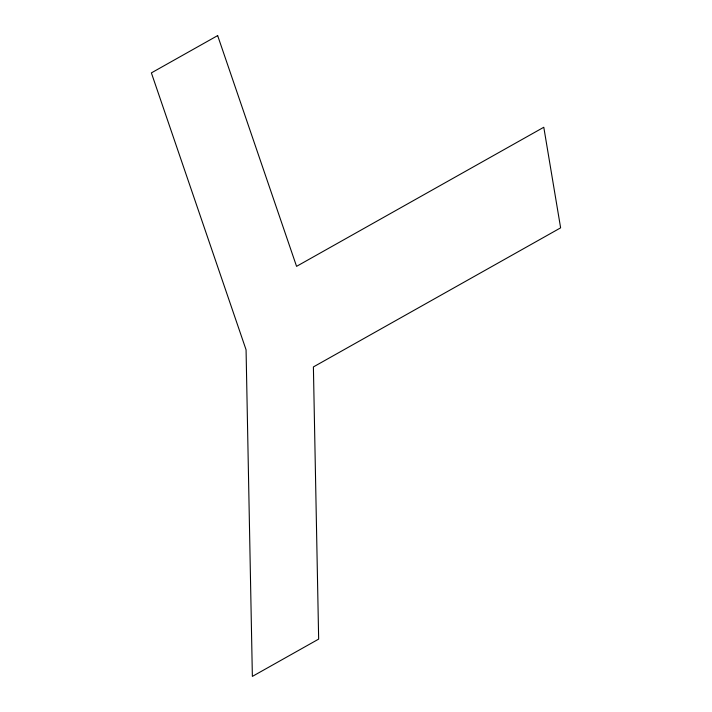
<?xml version="1.0" encoding="UTF-8"?>
<svg xmlns="http://www.w3.org/2000/svg" width="712" height="712" viewBox="0 0 712 712"><rect width="100%" height="100%" fill="white"/><g stroke="black" fill="none" stroke-linecap="round" stroke-linejoin="round"><path stroke-width="1.07" d="M217.658 35.6L151.38 72.891L246.067 349.788L252.368 676.4L318.656 639.109L313.396 366.929L560.62 227.849L543.79 127.261L296.566 266.35L217.658 35.6"/></g></svg>
